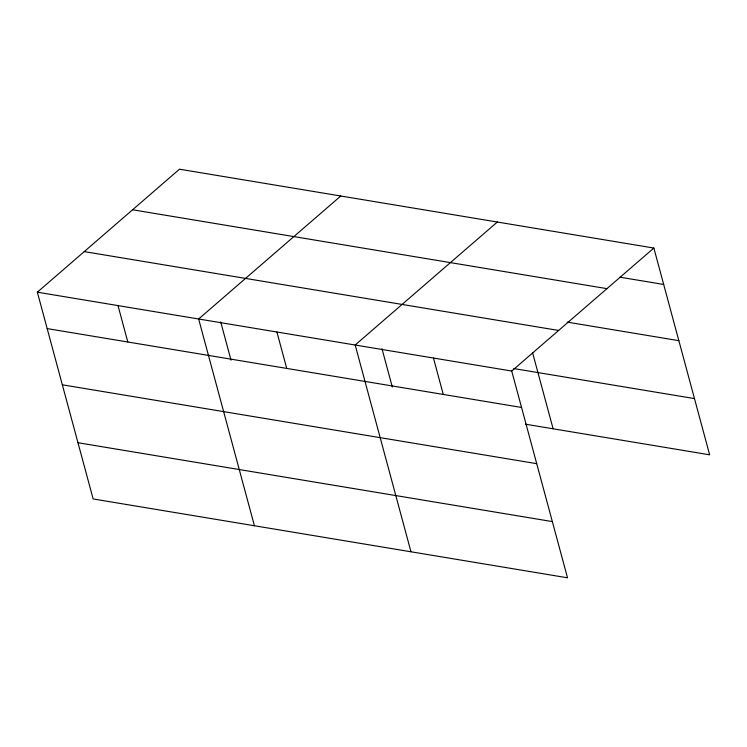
<?xml version="1.0" encoding="UTF-8"?>
<svg xmlns="http://www.w3.org/2000/svg" width="747" height="747" viewBox="0 0 747 747"><rect width="100%" height="100%" fill="white"/><g stroke="black" fill="none" stroke-linecap="round" stroke-linejoin="round"><path stroke-width="1.12" d="M653.858 248.051L511.723 371.044L567.515 577.804L93.142 498.949L37.35 292.189L179.485 169.195L653.858 248.051L709.65 454.811L525.486 424.203M340.772 196.003L198.637 318.997L254.428 525.757M497.315 222.027L355.18 345.021L410.971 551.781M619.945 277.184L663.681 284.458M132.583 209.776L606.956 288.641M567.197 322.116L678.855 340.679M84.252 251.599L558.625 330.454M513.768 368.551L694.486 398.599M37.35 292.189L511.723 371.044M47.173 328.596L521.546 407.451M62.346 384.808L536.71 463.672M77.968 442.728L552.341 521.593M532.527 352.528L553.107 428.787M433.447 358.037L443.27 394.444M382.006 348.802L392.315 387.03M276.904 332.013L286.736 368.42M220.72 321.985L231.028 360.213M117.998 305.588L127.821 341.995"/></g></svg>
